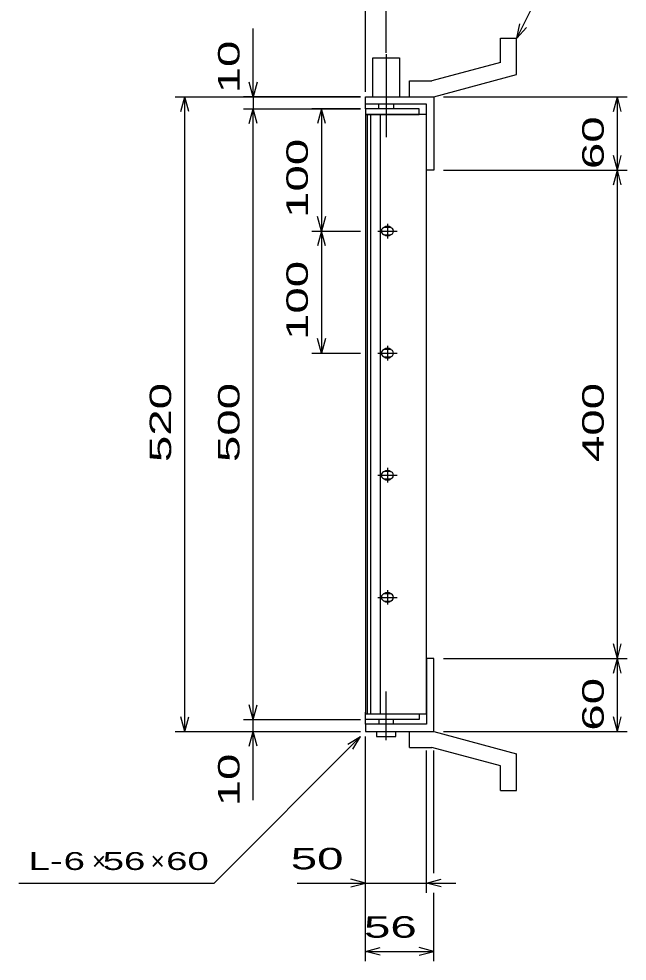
# Model space of a CAD drawing. Units: millimetres, scale not verified. Extents: x -1456 to 1389, y -1026 to 839.
# Drawn here: x -454 to 44, y -325 to 447 of the extents above; entities that cross this region are included whole.
import ezdxf
from ezdxf.enums import TextEntityAlignment as Align

# ---------------------------------------------------------------- set-up
doc = ezdxf.new("R2010")
doc.units = ezdxf.units.MM
doc.header["$LTSCALE"] = 8
doc.linetypes.add('LONG_DASHED_DOTTED', pattern=[15.25, 12, -1.5, 0.25, -1.5])
for name, color, linetype, lineweight in [('16', 3, 'Continuous', 25), ('19', 6, 'Continuous', 25), ('22', 2, 'Continuous', 25)]:
    doc.layers.add(name, color=color, linetype=linetype, lineweight=lineweight)
doc.styles.add('ベクトル', font='')
doc.styles.get('ベクトル').set_extended_font_data('ベクトル')

msp = doc.modelspace()

# ---------------------------------------------------------------- linework, layer by layer
at = {"layer": '16'}
for p, q in [((-126.5, 372.8), (-170.5, 372.8)), ((-170.5, 372.8), (-170.5, 368.3)), ((-126.5, 368.3), (-126.5, 372.8)), ((-170.5, 368.3), (-126.5, 368.3)), ((-170.5, 368.3), (-170.5, -122.7)), ((-120.5, 368.3), (-170.5, 368.3)), ((-169, 368.3), (-169, -122.7)), ((-166, -122.7), (-166, 368.3)), ((-158.5, 368.3), (-158.5, -122.7)), ((-120.5, -122.7), (-120.5, 368.3)), ((-152.5, 278.8), (-152.5, 266.8)), ((-160.5, 272.8), (-144.5, 272.8)), ((-150.5, 275.8), (-154.5, 275.8)), ((-154.5, 269.8), (-150.5, 269.8)), ((-152.5, 178.8), (-152.5, 166.8)), ((-160.5, 172.8), (-144.5, 172.8)), ((-150.5, 175.8), (-154.5, 175.8)), ((-154.5, 169.8), (-150.5, 169.8)), ((-152.5, 78.8), (-152.5, 66.8)), ((-160.5, 72.8), (-144.5, 72.8)), ((-150.5, 75.8), (-154.5, 75.8)), ((-154.5, 69.8), (-150.5, 69.8)), ((-152.5, -21.2), (-152.5, -33.2)), ((-160.5, -27.2), (-144.5, -27.2)), ((-150.5, -24.2), (-154.5, -24.2)), ((-154.5, -30.2), (-150.5, -30.2)), ((-170.5, -122.7), (-126.5, -122.7)), ((-170.5, -127.2), (-170.5, -122.7)), ((-170.5, -122.7), (-120.5, -122.7)), ((-126.5, -122.7), (-126.5, -127.2)), ((-126.5, -127.2), (-170.5, -127.2))]:
    msp.add_line(p, q, dxfattribs=at)
for centre, radius, start, end in [((-154.5, 272.8), 3, 90, 270), ((-152.5, 272.8), 4, 46.6, 133.4), ((-150.5, 272.8), 3, 270, 90), ((-152.5, 272.8), 4, 226.6, 313.4), ((-154.5, 172.8), 3, 90, 270), ((-152.5, 172.8), 4, 46.6, 133.4), ((-152.5, 172.8), 4, 226.6, 313.4), ((-150.5, 172.8), 3, 270, 90), ((-154.5, 72.8), 3, 90, 270), ((-152.5, 72.8), 4, 46.6, 133.4), ((-152.5, 72.8), 4, 226.6, 313.4), ((-150.5, 72.8), 3, 270, 90), ((-154.5, -27.2), 3, 90, 270), ((-152.5, -27.2), 4, 46.6, 133.4), ((-152.5, -27.2), 4, 226.6, 313.4), ((-150.5, -27.2), 3, 270, 90)]:
    msp.add_arc(centre, radius, start, end, dxfattribs=at)
at = {"layer": '19'}
for p, q in [((-59.89, 430.92), (-46.89, 430.92)), ((-59.89, 410.9), (-59.89, 430.92)), ((-46.89, 400.92), (-46.89, 430.92)), ((-164.5, 382.8), (-164.5, 414.8)), ((-164.5, 414.8), (-142.5, 414.8)), ((-142.5, 414.8), (-142.5, 382.8)), ((-59.89, 410.9), (-116.22, 395.81)), ((-134.51, 395.81), (-116.22, 395.81)), ((-134.51, 382.81), (-134.51, 395.81)), ((-114.5, 382.8), (-46.89, 400.92)), ((-170.5, 372.8), (-170.5, 382.8)), ((-170.5, 376.8), (-170.5, 382.8)), ((-170.5, 382.8), (-114.5, 382.8)), ((-134.5, 382.8), (-114.5, 382.8)), ((-114.5, 382.8), (-114.5, 322.8)), ((-120.5, 376.8), (-170.5, 376.8)), ((-159.5, 372.8), (-159.5, 376.8)), ((-147.5, 376.8), (-147.5, 372.8)), ((-120.5, 322.8), (-120.5, 376.8)), ((-114.5, 322.8), (-120.5, 322.8)), ((-114.5, -77.2), (-120.5, -77.2)), ((-120.5, -77.2), (-120.5, -131.2)), ((-114.5, -137.2), (-114.5, -77.2)), ((-170.5, -131.2), (-170.5, -121.2)), ((-170.5, -131.2), (-170.5, -137.2)), ((-120.5, -131.2), (-170.5, -131.2)), ((-159.5, -127.2), (-159.5, -131.2)), ((-147.5, -131.2), (-147.5, -127.2)), ((-170.5, -137.2), (-114.5, -137.2)), ((-161.5, -137.2), (-161.5, -141.2)), ((-145.5, -141.2), (-145.5, -137.2)), ((-134.51, -150.21), (-134.51, -137.21)), ((-134.5, -137.2), (-114.5, -137.2)), ((-114.5, -137.2), (-46.89, -155.32)), ((-161.5, -141.2), (-145.5, -141.2)), ((-134.51, -150.21), (-116.22, -150.21)), ((-59.89, -165.3), (-116.22, -150.21)), ((-46.89, -185.32), (-46.89, -155.32)), ((-59.89, -185.32), (-59.89, -165.3)), ((-59.89, -185.32), (-46.89, -185.32))]:
    msp.add_line(p, q, dxfattribs=at)
at = {"layer": '19', "linetype": 'LONG_DASHED_DOTTED'}
for p, q in [((-153.5, 417.8), (-153.5, 349.8)), ((-153.5, -144.2), (-153.5, -104.2))]:
    msp.add_line(p, q, dxfattribs=at)
at = {"layer": '22', "color": 4}
for p, q in [((-46.5, 430.8), (9.5, 542.8)), ((-170.5, 386.8), (-170.5, 474.8)), ((-153.5, 418.8), (-153.5, 474.8)), ((-46.5, 430.8), (-44.1, 442.48)), ((-262.5, 382.8), (-262.5, 438.8)), ((-46.5, 430.8), (-38.5, 439.6)), ((-262.5, 382.8), (-265.7, 394.8)), ((-259.3, 394.8), (-262.5, 382.8)), ((-326.5, 382.8), (-174.5, 382.8)), ((-321.7, 370.8), (-318.5, 382.8)), ((-315.3, 370.8), (-318.5, 382.8)), ((-318.5, -137.2), (-318.5, 382.8)), ((-174.5, 382.8), (-270.5, 382.8)), ((-262.5, 382.8), (-262.5, 372.8)), ((-106.5, 382.8), (43.9, 382.8)), ((32.7, 370.8), (35.9, 382.8)), ((39.1, 370.8), (35.9, 382.8)), ((35.9, 322.8), (35.9, 382.8)), ((-270.5, 372.8), (-174.5, 372.8)), ((-265.7, 360.8), (-262.5, 372.8)), ((-259.3, 360.8), (-262.5, 372.8)), ((-262.5, -127.2), (-262.5, 372.8)), ((-174.5, 372.8), (-214.5, 372.8)), ((-206.5, 372.8), (-209.7, 360.8)), ((-203.3, 360.8), (-206.5, 372.8)), ((-206.5, 372.8), (-206.5, 272.8)), ((35.9, 322.8), (32.7, 334.8)), ((35.9, 322.8), (39.1, 334.8)), ((-106.5, 322.8), (43.9, 322.8)), ((32.7, 310.8), (35.9, 322.8)), ((39.1, 310.8), (35.9, 322.8)), ((35.9, -77.2), (35.9, 322.8)), ((-206.5, 272.8), (-209.7, 284.8)), ((-203.3, 284.8), (-206.5, 272.8)), ((-214.5, 272.8), (-174.5, 272.8)), ((-206.5, 272.8), (-209.7, 260.8)), ((-203.3, 260.8), (-206.5, 272.8)), ((-206.5, 272.8), (-206.5, 172.8)), ((-206.5, 172.8), (-209.7, 184.8)), ((-203.3, 184.8), (-206.5, 172.8)), ((-214.5, 172.8), (-174.5, 172.8)), ((35.9, -77.2), (32.7, -65.2)), ((35.9, -77.2), (39.1, -65.2)), ((-106.5, -77.2), (43.9, -77.2)), ((32.7, -89.2), (35.9, -77.2)), ((39.1, -89.2), (35.9, -77.2)), ((35.9, -137.2), (35.9, -77.2)), ((-262.5, -127.2), (-265.7, -115.2)), ((-262.5, -127.2), (-259.3, -115.2)), ((-318.5, -137.2), (-321.7, -125.2)), ((-318.5, -137.2), (-315.3, -125.2)), ((-270.5, -127.2), (-174.5, -127.2)), ((-262.5, -137.2), (-262.5, -127.2)), ((35.9, -137.2), (32.7, -125.2)), ((35.9, -137.2), (39.1, -125.2)), ((-326.5, -137.2), (-174.5, -137.2)), ((-270.5, -137.2), (-174.5, -137.2)), ((-265.7, -149.2), (-262.5, -137.2)), ((-259.3, -149.2), (-262.5, -137.2)), ((-262.5, -193.2), (-262.5, -137.2)), ((-106.5, -137.2), (43.9, -137.2)), ((-294.5, -261.2), (-174.5, -141.2)), ((-184.9, -147.6), (-174.5, -141.2)), ((-180.9, -151.6), (-174.5, -141.2)), ((-170.5, -269.2), (-170.5, -141.2)), ((-170.5, -325.2), (-170.5, -141.2)), ((-120.5, -269.2), (-120.5, -152.6)), ((-114.5, -253.2), (-114.5, -152.6)), ((-454.5, -261.2), (-294.5, -261.2)), ((-226.5, -261.2), (-170.5, -261.2)), ((-170.5, -261.2), (-182.5, -258)), ((-182.5, -264.4), (-170.5, -261.2)), ((-170.5, -261.2), (-120.5, -261.2)), ((-120.5, -261.2), (-108.5, -258)), ((-108.5, -264.4), (-120.5, -261.2)), ((-120.5, -261.2), (-96.5, -261.2)), ((-114.5, -325.2), (-114.5, -269.2)), ((-170.5, -317.2), (-158.5, -314)), ((-114.5, -317.2), (-126.5, -314)), ((-158.5, -320.4), (-170.5, -317.2)), ((-170.5, -317.2), (-114.5, -317.2)), ((-126.5, -320.4), (-114.5, -317.2))]:
    msp.add_line(p, q, dxfattribs=at)

# ---------------------------------------------------------------- texts
at = {"layer": '22', "style": 'ベクトル', "width": 1.65}
for s, p in [(' 10 ', (-282.5, 374.8)), (' 60 ', (15.9, 312.8)), (' 100 ', (-226.5, 272.8)), (' 100 ', (-226.5, 172.8)), (' 520 ', (-338.5, 72.8)), (' 500 ', (-282.5, 72.8)), (' 400 ', (15.9, 72.8)), (' 60 ', (15.9, -147.2)), (' 10 ', (-282.5, -209.2))]:
    msp.add_text(s, height=17.6, rotation=90, dxfattribs=at).set_placement(p, align=Align.MIDDLE_LEFT)
at = {"layer": '22', "style": 'ベクトル'}
for s, height, width, p in [('L-', 14.66, 1.6, (-446.5, -243.2)), (' 6 ', 14.66, 1.6, (-426.5, -243.2)), (' 56 ', 14.66, 1.6, (-394.5, -243.2)), (' 60 ', 14.66, 1.6, (-342.5, -243.2)), (' 50 ', 17.6, 1.65, (-242.5, -241.2)), (' 56 ', 17.6, 1.65, (-182.5, -297.2))]:
    msp.add_text(s, height=height, dxfattribs=dict(at, width=width)).set_placement(p, align=Align.MIDDLE_LEFT)
for p in [(-394.5, -243.2), (-346.5, -243.2)]:
    msp.add_text('×', height=14.66, dxfattribs=at).set_placement(p, align=Align.MIDDLE_LEFT)

doc.saveas('drawing.dxf')
